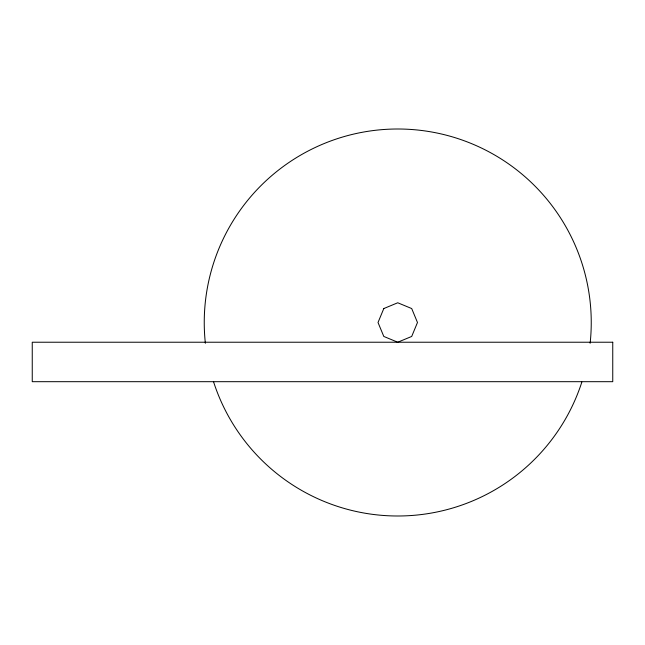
<?xml version="1.0" encoding="UTF-8"?>
<svg xmlns="http://www.w3.org/2000/svg" width="645" height="645" viewBox="0 0 645 645"><rect width="100%" height="100%" fill="white"/><g stroke="black" fill="none" stroke-linecap="round" stroke-linejoin="round"><path stroke-width="0.97" d="M205.368 343.293A193.5 193.5 0 0 1 397.747 129A193.5 193.5 0 0 1 590.127 343.293M581.855 382.05A193.5 193.5 0 0 1 213.64 382.05M383.799 308.552L378.018 322.5L383.799 336.448L397.747 342.229L411.704 336.448L417.476 322.5L411.704 308.552L397.747 302.771L383.799 308.552M612.75 342.229L32.25 342.229L32.25 381.687L612.75 381.687L612.75 342.229"/></g></svg>
